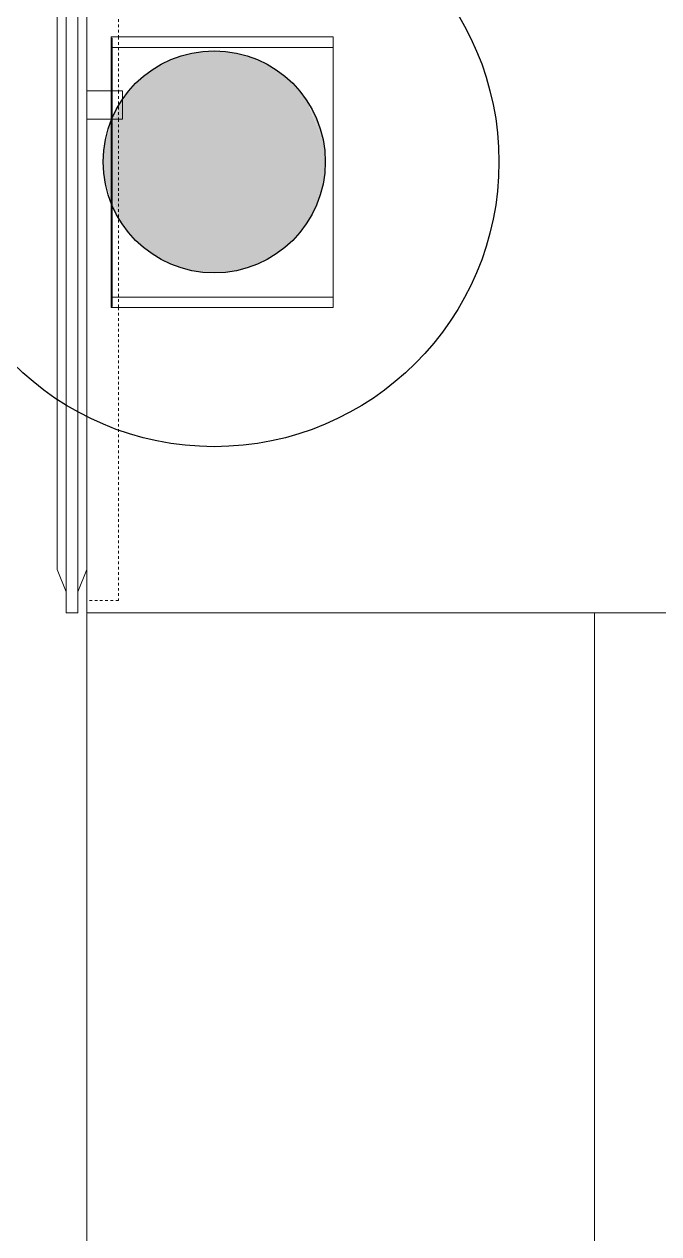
# Model space of a CAD drawing. Header units: inches. Extents: x 29752 to 31446, y 4278 to 5722.
# Drawn here: x 31301 to 31331, y 5163.1 to 5220.3 of the extents above; entities that cross this region are included whole.
import ezdxf

# ---------------------------------------------------------------- set-up
doc = ezdxf.new("R2010")
doc.units = ezdxf.units.IN
doc.header["$MEASUREMENT"] = 0
doc.linetypes.add('Dash', pattern=[0.25, 0.125, -0.125])
for name, color, linetype, lineweight in [('A-ANNO-NOTE', 131, 'Continuous', 30), ('I-FURN', 30, 'Continuous', 9), ('I-FURN-HDLN', 30, 'Dash', 9)]:
    doc.layers.add(name, color=color, linetype=linetype, lineweight=lineweight)

# ---------------------------------------------------------------- blocks, each defined once
blk = doc.blocks.new('Desk_Structures-Teknion-JNDBB_Structural_Beam_Double_Sided-R2015 - Double Sided-V101-FIRST FLOOR POWER _ SIGNAL')
at = {"layer": 'I-FURN-HDLN'}
for p, q in [((34.5, 29.408), (36, 29.408)), ((34.5, 15.572), (34.5, 29.408)), ((36, 29.408), (36, 27.952)), ((36, 27.952), (36, 6.669)), ((34.5, 6.669), (34.5, 15.572)), ((34.5, 5.331), (34.5, 6.669)), ((36, 6.669), (36, 5.331)), ((34.5, 2.777), (34.5, 5.331)), ((36, 5.331), (36, 0.945)), ((34.5, 0.945), (34.5, 2.777))]:
    blk.add_line(p, q, dxfattribs=at)
blk = doc.blocks.new('Worksurface-Mounted-Teknion-JNWSSN-Single_Sided_Rectangular-R2015 - 24_ Depth-6171617-FIRST FLOOR POWER _ SIGNAL')
at = {"layer": 'I-FURN'}
for p, q in [((21, 47.782), (-21, 47.782)), ((-21, 47.782), (-21, 23.782)), ((21, 23.782), (21, 47.782)), ((-21, 23.782), (21, 23.782))]:
    blk.add_line(p, q, dxfattribs=at)
at = {"layer": 'I-FURN-HDLN'}
for p, q in [((-19.5, 24.374), (-19.5, 47.782)), ((-18.795, 46.282), (-18.795, 47.782)), ((-16.039, 46.282), (-18.795, 46.282)), ((-16.039, 25.369), (-16.039, 46.282)), ((-21, 25.369), (-16.039, 25.369)), ((-21, 24.374), (-19.5, 24.374))]:
    blk.add_line(p, q, dxfattribs=at)
blk = doc.blocks.new('Desk-Teknion-JNWDSN-Double_Sided_Rectangular-R2015 - 60_ Depth-V102-FIRST FLOOR POWER _ SIGNAL')
at = {"layer": 'I-FURN'}
for p, q in [((-35.725, 30), (36, 30)), ((36, 30), (36, 27.952)), ((36, 27.952), (36, 6.669)), ((36, 6.669), (36, 5.331)), ((36, 5.331), (36, 0.945))]:
    blk.add_line(p, q, dxfattribs=at)
blk = doc.blocks.new('Screen-Leg_Mounted-Teknion-JNSEEL-Felt_Elevated-R2015 - Double-Sided Leg Overlay-V93-FIRST FLOOR POWER _ SIGNAL')
at = {"layer": 'I-FURN'}
for p, q in [((-27.952, 0.703), (-29, 0.276)), ((27.952, 0.703), (-27.952, 0.703)), ((30, 0.276), (-30, 0.276)), ((-30, 0.276), (-30, -0.276)), ((-29, 0.276), (29, 0.276)), ((-30, -0.276), (30, -0.276)), ((29, -0.276), (-29, -0.276)), ((-29, -0.276), (-27.952, -0.703)), ((-27.952, -0.703), (-0.945, -0.703)), ((-5.331, -0.703), (-6.669, -0.703)), ((-6.669, -0.703), (-6.669, -2.396)), ((-5.331, -2.396), (-5.331, -0.703)), ((-6.669, -2.396), (-5.331, -2.396))]:
    blk.add_line(p, q, dxfattribs=at)
blk = doc.blocks.new('Accessories-Teknion-JNAMT-Tray_Module-R2015 - Letter-V94-FIRST FLOOR POWER _ SIGNAL')
at = {"layer": 'I-FURN'}
for p, q in [((-6.398, 5.25), (6.398, 5.25)), ((-6.398, -5.25), (-6.398, 5.25)), ((-5.898, 5.25), (-5.898, -5.25)), ((5.898, -5.25), (5.898, 5.25)), ((6.398, 5.25), (6.398, -5.25)), ((-3.844, -5.25), (-6.398, -5.25)), ((-6.339, -5.25), (-6.339, -5.191)), ((-6.339, -5.191), (-3.844, -5.191)), ((-3.844, -5.191), (-2.505, -5.191)), ((-2.505, -5.25), (-3.844, -5.25)), ((-2.505, -5.191), (6.339, -5.191)), ((6.398, -5.25), (-2.505, -5.25)), ((6.339, -5.25), (6.339, -5.191))]:
    blk.add_line(p, q, dxfattribs=at)
blk = doc.blocks.new('Accessories-Teknion-JNAMT-Tray_Module-R2015 - Letter-V95-FIRST FLOOR POWER _ SIGNAL')
at = {"layer": 'I-FURN'}
for p, q in [((-6.398, 5.25), (6.398, 5.25)), ((-6.398, -5.25), (-6.398, 5.25)), ((-5.898, 5.25), (-5.898, -5.25)), ((5.898, -5.25), (5.898, 5.25)), ((6.398, 5.25), (6.398, -5.25)), ((-3.844, -5.25), (-6.398, -5.25)), ((-6.339, -5.25), (-6.339, -5.191)), ((-6.339, -5.191), (-3.844, -5.191)), ((-3.844, -5.191), (-2.505, -5.191)), ((-2.505, -5.25), (-3.844, -5.25)), ((-2.505, -5.191), (6.339, -5.191)), ((6.398, -5.25), (-2.505, -5.25)), ((6.339, -5.25), (6.339, -5.191))]:
    blk.add_line(p, q, dxfattribs=at)

msp = doc.modelspace()

# ---------------------------------------------------------------- hatches: boundary and pattern name
at = {"layer": 'A-ANNO-NOTE', "lineweight": 9}
for points in [[(31307.061, 5218.159), (31309.823, 5219.032), (31309.266, 5218.987)], [(31312.865, 5218.159), (31309.823, 5219.032), (31307.061, 5218.159)], [(31307.061, 5218.159), (31309.266, 5218.987), (31308.448, 5218.81)], [(31312.865, 5218.159), (31310.103, 5219.032), (31309.823, 5219.032)], [(31312.865, 5218.159), (31310.66, 5218.987), (31310.103, 5219.032)], [(31312.865, 5218.159), (31310.936, 5218.943), (31310.66, 5218.987)], [(31312.865, 5218.159), (31311.479, 5218.81), (31310.936, 5218.943)], [(31307.061, 5218.159), (31308.448, 5218.81), (31307.794, 5218.564)], [(31312.865, 5218.159), (31312.133, 5218.564), (31311.479, 5218.81)], [(31314.338, 5216.686), (31307.061, 5218.159), (31305.588, 5216.686)], [(31305.588, 5216.686), (31307.061, 5218.159), (31306.106, 5217.345)], [(31314.338, 5216.686), (31312.865, 5218.159), (31307.061, 5218.159)], [(31313.821, 5217.345), (31313.314, 5217.825), (31312.865, 5218.159)], [(31314.338, 5216.686), (31313.821, 5217.345), (31312.865, 5218.159)], [(31314.338, 5216.686), (31314.259, 5216.801), (31313.821, 5217.345)], [(31315.146, 5214.619), (31305.588, 5216.686), (31304.78, 5214.619), (31305.183, 5214.619)], [(31315.146, 5214.619), (31314.338, 5216.686), (31305.588, 5216.686)], [(31304.78, 5214.619), (31305.513, 5216.568), (31305.126, 5215.825)], [(31315.146, 5214.619), (31314.8, 5215.825), (31314.414, 5216.568)], [(31315.146, 5214.619), (31314.947, 5215.433), (31314.8, 5215.825)], [(31304.78, 5212.949), (31304.78, 5214.619), (31304.721, 5213.504)], [(31304.78, 5212.949), (31315.146, 5212.949), (31304.78, 5214.619)], [(31315.146, 5212.949), (31315.146, 5214.619), (31304.78, 5214.619), (31305.183, 5214.554)], [(31315.146, 5212.949), (31315.206, 5214.063), (31315.146, 5214.619)], [(31315.146, 5212.949), (31315.206, 5213.504), (31315.206, 5214.063)], [(31305.588, 5210.881), (31315.146, 5212.949), (31304.78, 5212.949), (31305.183, 5211.917)], [(31305.513, 5210.999), (31304.78, 5212.949), (31305.183, 5211.633)], [(31305.588, 5210.881), (31314.338, 5210.881), (31315.146, 5212.949)], [(31314.338, 5210.881), (31314.414, 5210.999), (31315.146, 5212.949)], [(31314.414, 5210.999), (31314.8, 5211.742), (31315.146, 5212.949)], [(31314.8, 5211.742), (31314.947, 5212.135), (31315.146, 5212.949)], [(31314.414, 5210.999), (31314.556, 5211.24), (31314.8, 5211.742)], [(31307.061, 5209.409), (31305.588, 5210.881), (31306.106, 5210.223)], [(31312.865, 5209.409), (31305.588, 5210.881), (31307.061, 5209.409)], [(31312.865, 5209.409), (31314.338, 5210.881), (31305.588, 5210.881)], [(31312.865, 5209.409), (31313.821, 5210.223), (31314.338, 5210.881)], [(31312.865, 5209.409), (31313.314, 5209.742), (31313.821, 5210.223)], [(31309.823, 5208.536), (31307.061, 5209.409), (31309.266, 5208.58)], [(31309.266, 5208.58), (31307.061, 5209.409), (31308.182, 5208.845)], [(31309.823, 5208.536), (31310.103, 5208.536), (31307.061, 5209.409)], [(31310.103, 5208.536), (31312.865, 5209.409), (31307.061, 5209.409)], [(31310.103, 5208.536), (31310.66, 5208.58), (31312.865, 5209.409)], [(31310.66, 5208.58), (31311.479, 5208.757), (31312.865, 5209.409)], [(31311.479, 5208.757), (31312.133, 5209.003), (31312.865, 5209.409)], [(31310.66, 5208.58), (31310.798, 5208.6), (31311.479, 5208.757)]]:
    msp.add_hatch(color=256, dxfattribs=at).paths.add_polyline_path(points, flags=0)

# ---------------------------------------------------------------- linework, layer by layer
at = {"layer": 'A-ANNO-NOTE'}
for radius in [13.46, 5.25]:
    msp.add_circle((31309.963, 5213.784), radius, dxfattribs=at)
at = {"layer": 'A-ANNO-NOTE', "lineweight": 9}
for start, end in [(0, 180), (180, 0)]:
    msp.add_arc((31309.963, 5213.784), 5.25, start, end, dxfattribs=at)

# ---------------------------------------------------------------- block references
at = {"layer": 'I-FURN'}
for name, p, rotation in [('Screen-Leg_Mounted-Teknion-JNSEEL-Felt_Elevated-R2015 - Double-Sided Leg Overlay-V93-FIRST FLOOR POWER _ SIGNAL', (31303.237, 5222.467), 89.99999999999926), ('Desk-Teknion-JNWDSN-Double_Sided_Rectangular-R2015 - 60_ Depth-V102-FIRST FLOOR POWER _ SIGNAL', (31339.94, 5222.467), 180), ('Desk_Structures-Teknion-JNDBB_Structural_Beam_Double_Sided-R2015 - Double Sided-V101-FIRST FLOOR POWER _ SIGNAL', (31339.94, 5222.467), 180), ('Accessories-Teknion-JNAMT-Tray_Module-R2015 - Letter-V94-FIRST FLOOR POWER _ SIGNAL', (31310.336, 5213.293), 269.9999999999989), ('Accessories-Teknion-JNAMT-Tray_Module-R2015 - Letter-V95-FIRST FLOOR POWER _ SIGNAL', (31310.336, 5213.293), 269.9999999999989), ('Worksurface-Mounted-Teknion-JNWSSN-Single_Sided_Rectangular-R2015 - 24_ Depth-6171617-FIRST FLOOR POWER _ SIGNAL', (31351.722, 5171.467), 89.99999999999908)]:
    msp.add_blockref(name, p, dxfattribs=dict(at, rotation=rotation))

doc.saveas('drawing.dxf')
